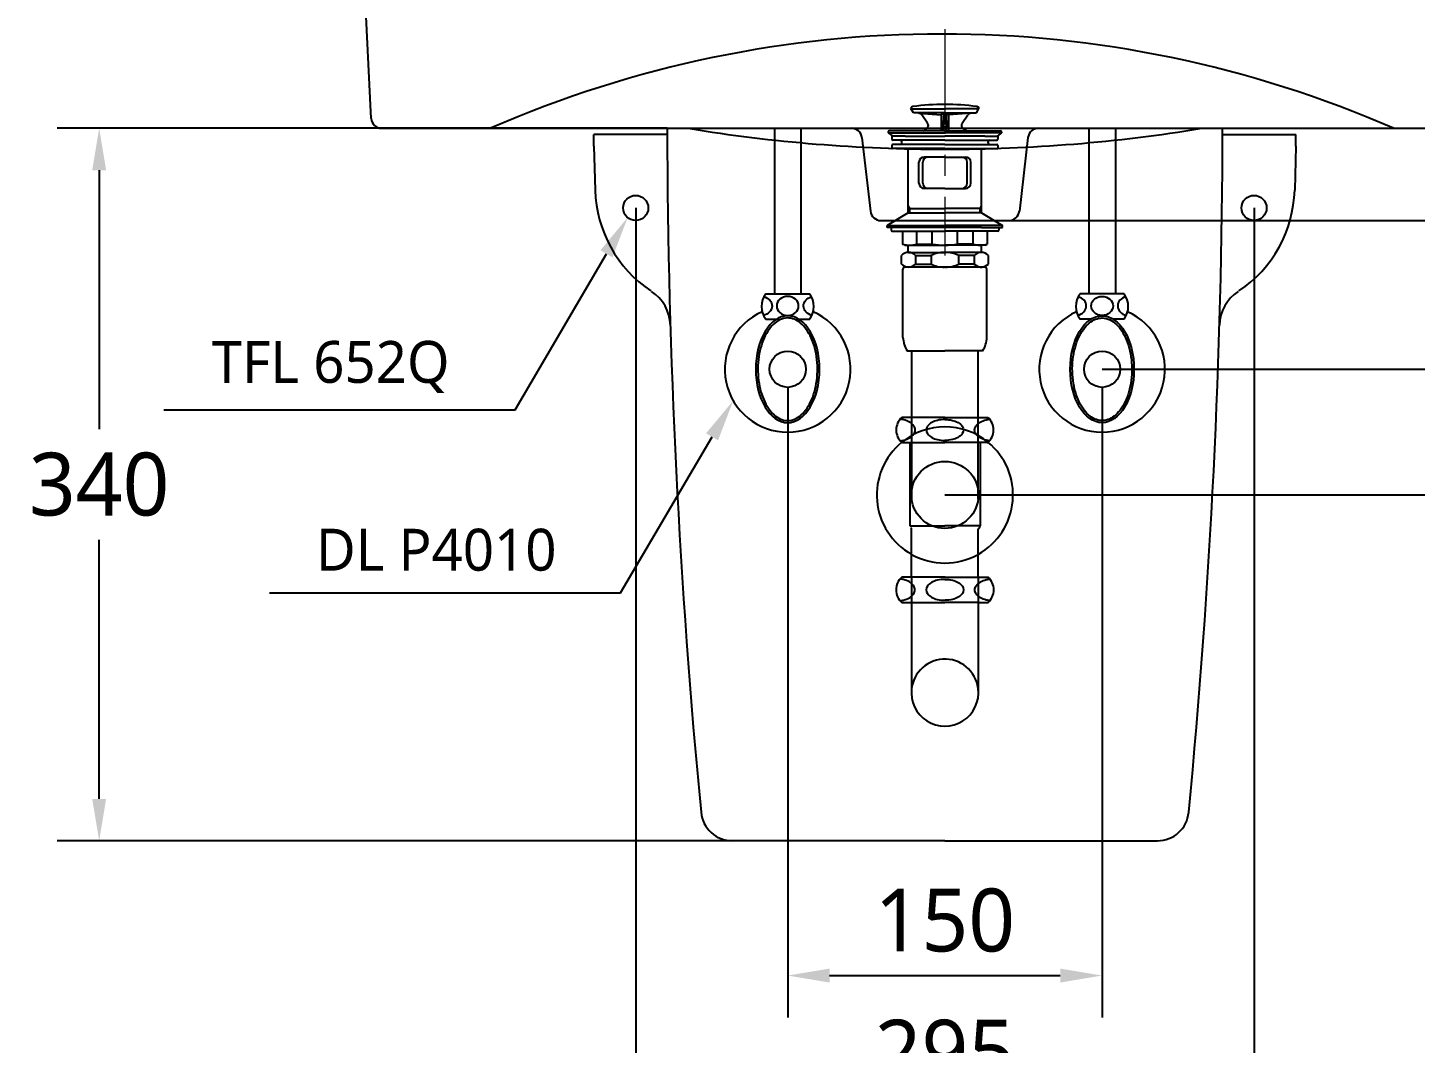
# Model space of a CAD drawing. Extents: x 2406 to 6050, y -78 to 2160.
# Drawn here: x 3169 to 3831, y 353 to 837 of the extents above; entities that cross this region are included whole.
import ezdxf

# ---------------------------------------------------------------- set-up
doc = ezdxf.new("R2010")
doc.units = 0
doc.header["$LTSCALE"] = 20
doc.header["$MEASUREMENT"] = 0
doc.linetypes.add('CENTER', pattern=[2, 1.25, -0.25, 0.25, -0.25])
doc.layers.get('0').update_dxf_attribs({"linetype": 'CONTINUOUS'})
doc.layers.get('DEFPOINTS').update_dxf_attribs({"linetype": 'CONTINUOUS'})
for name, color, linetype in [('1', 1, 'CONTINUOUS'), ('3', 3, 'CONTINUOUS'), ('4', 4, 'CONTINUOUS'), ('6', 6, 'CONTINUOUS'), ('7', 7, 'CONTINUOUS')]:
    doc.layers.add(name, color=color, linetype=linetype)
doc.styles.get("Standard").update_dxf_attribs({"font": 'NanumGothic.ttf'})
doc.dimstyles.get("Standard").update_dxf_attribs({"dimtxt": 2.5, "dimasz": 2, "dimexe": 2, "dimexo": 1, "dimgap": 1.5, "dimtad": 1, "dimdec": 0, "dimlfac": 10, "dimrnd": 0.5, "dimzin": 0, "dimdsep": 46, "dimtxsty": 'Standard', "dimcen": 0, "dimclrt": 2, "dimadec": 0, "dimazin": 0, "dimtfac": 1, "dimtdec": 0, "dimtmove": 0, "dimatfit": 3, "dimfxl": 0, "dimtolj": 1, "dimtzin": 0, "dimarcsym": 0})

# ---------------------------------------------------------------- blocks, each defined once
blk = doc.blocks.new('*D69')
at = {"layer": '1', "color": 3, "lineweight": -2}
for p, q in [((3531.26, 665.81), (3531.26, 365.08)), ((3681.26, 665.81), (3681.26, 365.08)), ((3551.26, 385.08), (3661.26, 385.08))]:
    blk.add_line(p, q, dxfattribs=at)
at = {"layer": '1', "color": 3}
for points in [[(3551.26, 388.41), (3551.26, 381.74), (3531.26, 385.08)], [(3661.26, 388.41), (3661.26, 381.74), (3681.26, 385.08)]]:
    blk.add_solid(points, dxfattribs=at)
at = {"layer": 'DEFPOINTS', "color": 0}
for p in [(3531.26, 665.81, 0), (3681.26, 665.81, 0), (3681.26, 385.08)]:
    blk.add_point(p, dxfattribs=at)
at = {"layer": '1', "color": 2, "insert": (3606.26, 411.36), "char_height": 30, "attachment_point": 5}
blk.add_mtext('\\A1;150', dxfattribs=at)
blk = doc.blocks.new('*D70')
at = {"layer": '1', "color": 3, "lineweight": -2}
for p, q in [((3458.76, 751.42), (3458.76, 302.47)), ((3753.76, 751.42), (3753.76, 302.47)), ((3478.76, 322.47), (3733.76, 322.47))]:
    blk.add_line(p, q, dxfattribs=at)
at = {"layer": '1', "color": 3}
for points in [[(3478.76, 325.8), (3478.76, 319.13), (3458.76, 322.47)], [(3733.76, 325.8), (3733.76, 319.13), (3753.76, 322.47)]]:
    blk.add_solid(points, dxfattribs=at)
at = {"layer": 'DEFPOINTS', "color": 0}
for p in [(3458.76, 751.42, -9.25), (3753.76, 751.42, -9.25), (3753.76, 322.47)]:
    blk.add_point(p, dxfattribs=at)
at = {"layer": '1', "color": 2, "insert": (3606.26, 348.8), "char_height": 30, "attachment_point": 5}
blk.add_mtext('\\A1;295', dxfattribs=at)
blk = doc.blocks.new('*D71')
at = {"layer": '1', "color": 3, "lineweight": -2}
for p, q in [((3881.26, 925.42), (3957.02, 925.42)), ((3937.02, 905.42), (3937.02, 861.75)), ((3937.02, 765.42), (3937.02, 809.09)), ((3636.82, 745.42), (3957.02, 745.42))]:
    blk.add_line(p, q, dxfattribs=at)
at = {"layer": '1', "color": 3}
for points in [[(3933.69, 905.42), (3940.36, 905.42), (3937.02, 925.42)], [(3933.69, 765.42), (3940.36, 765.42), (3937.02, 745.42)]]:
    blk.add_solid(points, dxfattribs=at)
at = {"layer": 'DEFPOINTS', "color": 0}
for p in [(3881.26, 925.42, -44.72), (3636.82, 745.42, 0), (3937.02, 745.42)]:
    blk.add_point(p, dxfattribs=at)
at = {"layer": '1', "color": 2, "insert": (3937.02, 835.42), "char_height": 30, "attachment_point": 5}
blk.add_mtext('\\A1;180', dxfattribs=at)
blk = doc.blocks.new('*D72')
at = {"layer": '1', "color": 3, "lineweight": -2}
for p, q in [((3881.26, 925.42), (4041.74, 925.42)), ((4021.74, 905.42), (4021.74, 826.25)), ((4021.74, 694.42), (4021.74, 773.59)), ((3689.88, 674.42), (4041.74, 674.42))]:
    blk.add_line(p, q, dxfattribs=at)
at = {"layer": '1', "color": 3}
for points in [[(4018.4, 905.42), (4025.07, 905.42), (4021.74, 925.42)], [(4018.4, 694.42), (4025.07, 694.42), (4021.74, 674.42)]]:
    blk.add_solid(points, dxfattribs=at)
at = {"layer": 'DEFPOINTS', "color": 0}
for p in [(3881.26, 925.42), (3689.88, 674.42, 0), (4021.74, 674.42)]:
    blk.add_point(p, dxfattribs=at)
at = {"layer": '1', "color": 2, "insert": (4021.74, 799.92), "char_height": 30, "attachment_point": 5}
blk.add_mtext('\\A1;250', dxfattribs=at)
blk = doc.blocks.new('*D73')
at = {"layer": '1', "color": 3, "lineweight": -2}
for p, q in [((3881.26, 925.42), (4124.46, 925.42)), ((4104.46, 905.42), (4104.46, 796.29)), ((4104.46, 634.46), (4104.46, 743.59)), ((3638.76, 614.46), (4124.46, 614.46))]:
    blk.add_line(p, q, dxfattribs=at)
at = {"layer": '1', "color": 3}
for points in [[(4101.12, 905.42), (4107.79, 905.42), (4104.46, 925.42)], [(4101.12, 634.46), (4107.79, 634.46), (4104.46, 614.46)]]:
    blk.add_solid(points, dxfattribs=at)
at = {"layer": 'DEFPOINTS', "color": 0}
for p in [(3881.26, 925.42), (3638.76, 614.46, 0), (4104.46, 614.46)]:
    blk.add_point(p, dxfattribs=at)
at = {"layer": '1', "color": 2, "insert": (4104.46, 769.94), "char_height": 30, "attachment_point": 5}
blk.add_mtext('\\A1;310', dxfattribs=at)
blk = doc.blocks.new('*D76')
at = {"layer": '1', "color": 3, "lineweight": -2}
for p, q in [((3681.26, 674.42), (4041.74, 674.42)), ((4021.74, 654.42), (4021.74, 446.21)), ((4021.74, 185.42), (4021.74, 393.64)), ((3881.26, 165.42), (4041.74, 165.42))]:
    blk.add_line(p, q, dxfattribs=at)
at = {"layer": '1', "color": 3}
for points in [[(4018.4, 654.42), (4025.07, 654.42), (4021.74, 674.42)], [(4018.4, 185.42), (4025.07, 185.42), (4021.74, 165.42)]]:
    blk.add_solid(points, dxfattribs=at)
at = {"layer": 'DEFPOINTS', "color": 0}
for p in [(3681.26, 674.42, 0), (3881.26, 165.42), (4021.74, 165.42)]:
    blk.add_point(p, dxfattribs=at)
at = {"layer": '1', "color": 2, "insert": (4021.74, 419.92), "char_height": 30, "attachment_point": 5}
blk.add_mtext('\\A1;510', dxfattribs=at)
blk = doc.blocks.new('*D77')
at = {"layer": '1', "color": 3, "lineweight": -2}
for p, q in [((3606.26, 614.46), (4124.46, 614.46)), ((4104.46, 594.46), (4104.46, 416.23)), ((4104.46, 185.42), (4104.46, 363.65)), ((3881.26, 165.42), (4124.46, 165.42))]:
    blk.add_line(p, q, dxfattribs=at)
at = {"layer": '1', "color": 3}
for points in [[(4101.12, 594.46), (4107.79, 594.46), (4104.46, 614.46)], [(4101.12, 185.42), (4107.79, 185.42), (4104.46, 165.42)]]:
    blk.add_solid(points, dxfattribs=at)
at = {"layer": 'DEFPOINTS', "color": 0}
for p in [(3606.26, 614.46, 0), (3881.26, 165.42), (4104.46, 165.42)]:
    blk.add_point(p, dxfattribs=at)
at = {"layer": '1', "color": 2, "insert": (4104.46, 389.94), "char_height": 30, "attachment_point": 5}
blk.add_mtext('\\A1;450', dxfattribs=at)
blk = doc.blocks.new('*D82')
at = {"layer": '1', "color": 3, "lineweight": -2}
for p, q in [((3473.82, 789.42), (3182.78, 789.42)), ((3202.78, 769.42), (3202.78, 645.77)), ((3202.78, 469.42), (3202.78, 593.07)), ((3504.86, 449.42), (3182.78, 449.42))]:
    blk.add_line(p, q, dxfattribs=at)
at = {"layer": '1', "color": 3}
for points in [[(3199.44, 769.42), (3206.11, 769.42), (3202.78, 789.42)], [(3199.44, 469.42), (3206.11, 469.42), (3202.78, 449.42)]]:
    blk.add_solid(points, dxfattribs=at)
at = {"layer": 'DEFPOINTS', "color": 0}
for p in [(3473.82, 789.42, -31.29), (3202.78, 449.42), (3504.86, 449.42, -18.51)]:
    blk.add_point(p, dxfattribs=at)
at = {"layer": '1', "color": 2, "insert": (3202.78, 619.42), "char_height": 30, "attachment_point": 5}
blk.add_mtext('\\A1;340', dxfattribs=at)

msp = doc.modelspace()

# ---------------------------------------------------------------- linework, layer by layer
at = {"color": 1, "linetype": 'CENTER', "lineweight": 0, "ltscale": 2}
msp.add_line((3606.26, 996.76, -9.25), (3606.26, 728.79, -9.25), dxfattribs=at)
for p, q in [((3438.76, 780.9, -18.51), (3438.76, 786.42, -18.51)), ((3473.82, 786.42, -18.51), (3438.76, 786.42, -18.51)), ((3738.7, 786.42, -18.51), (3773.76, 786.42, -18.51)), ((3773.76, 780.9, -18.51), (3773.76, 786.42, -18.51)), ((3438.76, 780.9, -18.51), (3439.39, 759.9, -18.51)), ((3773.76, 780.9, -18.51), (3773.14, 759.9, -18.51)), ((3606.26, 449.42, -18.51), (3504.86, 449.42, -18.51)), ((3606.26, 449.42, -18.51), (3707.67, 449.42, -18.51))]:
    msp.add_line(p, q)
for centre in [(3458.76, 751.42, -18.51), (3753.76, 751.42, -18.51)]:
    msp.add_circle(centre, 6)
for centre, radius, start, end in [((6973.75, 799.12, -18.51), 3500, 180.15873, 185.51112), ((238.78, 799.12, -18.51), 3500, 354.48888, 359.84127), ((3499.36, 761.69, -18.51), 60, 181.70571, 236.23025), ((3713.17, 761.69, -18.51), 60, 303.76975, 358.29429), ((3455.29, 694.92, -18.51), 20, 1.69633, 56.57325), ((3757.24, 694.92, -18.51), 20, 123.42675, 178.30367), ((3504.86, 464.42, -18.51), 15, 185.51112, 270), ((3707.67, 464.42, -18.51), 15, 270, 354.48888)]:
    msp.add_arc(centre, radius, start, end)
at = {"ltscale": 3}
for centre, start, end in [((3606.26, 1534.68, -18.51), 260.66596, 270.00032), ((3606.27, 1534.68, -18.51), 269.99968, 279.33404)]:
    msp.add_arc(centre, 755.26, start, end, dxfattribs=at)
at = {"layer": '1', "color": 3}
for p, q in [((3401.21, 655.1, -18.51), (3444.81, 729.56, -18.51)), ((3233.66, 655.1, -18.51), (3401.21, 655.1, -18.51)), ((3451.57, 567.72, -9.25), (3495.17, 642.18, -9.25)), ((3284.02, 567.72, -9.25), (3451.57, 567.72, -9.25))]:
    msp.add_line(p, q, dxfattribs=at)
for points in [[(3441.93, 731.25, -18.51), (3447.68, 727.88, -18.51), (3454.91, 746.82, -18.51)], [(3492.29, 643.87, -9.25), (3498.04, 640.5, -9.25), (3505.27, 659.44, -9.25)]]:
    msp.add_solid(points, dxfattribs=at)
at = {"layer": '3'}
for p, q in [((3591.26, 796.82, -9.25), (3590.03, 798.95, -9.25)), ((3590.15, 798.75, -9.25), (3606.26, 798.75, -9.25)), ((3606.26, 796.82, -9.25), (3591.26, 796.82, -9.25)), ((3593.78, 796.63, -9.25), (3604.51, 795.93, -9.25)), ((3597.99, 791.94, -9.25), (3595.27, 795.79, -9.25)), ((3606.26, 796.82, -9.25), (3604.51, 795.93, -9.25)), ((3604.51, 795.93, -9.25), (3604.51, 788.22, -9.25)), ((3605.75, 796.56, -9.25), (3605.31, 790.15, -9.25)), ((3622.38, 798.75, -9.25), (3606.26, 798.75, -9.25)), ((3606.26, 796.82, -9.25), (3608.01, 795.93, -9.25)), ((3606.26, 796.82, -9.25), (3621.26, 796.82, -9.25)), ((3606.78, 796.56, -9.25), (3607.21, 790.15, -9.25)), ((3618.75, 796.63, -9.25), (3608.01, 795.93, -9.25)), ((3608.01, 795.93, -9.25), (3608.01, 788.22, -9.25)), ((3614.54, 791.94, -9.25), (3617.26, 795.79, -9.25)), ((3621.26, 796.82, -9.25), (3622.5, 798.95, -9.25)), ((3579.26, 787.82, -9.25), (3579.26, 787.22, -9.25)), ((3588.96, 788.22, -9.25), (3579.66, 788.22, -9.25)), ((3606.26, 788.22, -9.25), (3588.96, 788.22, -9.25)), ((3595.91, 788.22, -9.25), (3597.36, 789.05, -9.25)), ((3605.52, 788.22, -9.25), (3605.31, 790.17, -9.25)), ((3605.31, 790.17, -9.25), (3606.26, 790.17, -9.25)), ((3607.21, 790.17, -9.25), (3606.26, 790.17, -9.25)), ((3606.26, 788.22, -9.25), (3623.56, 788.22, -9.25)), ((3607.01, 788.22, -9.25), (3607.21, 790.17, -9.25)), ((3616.62, 788.22, -9.25), (3615.17, 789.05, -9.25)), ((3623.56, 788.22, -9.25), (3632.86, 788.22, -9.25)), ((3633.26, 787.82, -9.25), (3633.26, 787.22, -9.25)), ((3579.26, 787.22, -9.25), (3581.41, 785.72, -9.25)), ((3579.26, 787.22, -9.25), (3606.26, 787.22, -9.25)), ((3580.96, 785.52, -9.25), (3580.96, 784.22, -9.25)), ((3580.96, 781.22, -9.25), (3580.96, 779.92, -9.25)), ((3587.26, 785.72, -9.25), (3581.16, 785.72, -9.25)), ((3606.26, 783.72, -9.25), (3581.46, 783.72, -9.25)), ((3606.26, 781.72, -9.25), (3581.46, 781.72, -9.25)), ((3587.26, 785.72, -9.25), (3606.26, 785.72, -9.25)), ((3633.26, 787.22, -9.25), (3606.26, 787.22, -9.25)), ((3625.26, 785.72, -9.25), (3606.26, 785.72, -9.25)), ((3606.26, 783.72, -9.25), (3631.07, 783.72, -9.25)), ((3606.26, 781.72, -9.25), (3631.07, 781.72, -9.25)), ((3625.26, 785.72, -9.25), (3631.37, 785.72, -9.25)), ((3633.26, 787.22, -9.25), (3631.12, 785.72, -9.25)), ((3631.57, 785.52, -9.25), (3631.57, 784.22, -9.25)), ((3631.57, 781.22, -9.25), (3631.57, 779.92, -9.25)), ((3606.26, 779.72, -9.25), (3581.16, 779.72, -9.25)), ((3588.76, 749.12, -9.25), (3588.76, 779.72, -9.25)), ((3606.26, 775.72, -9.25), (3596.39, 775.72, -9.25)), ((3606.26, 779.72, -9.25), (3631.37, 779.72, -9.25)), ((3606.26, 775.72, -9.25), (3616.14, 775.72, -9.25)), ((3623.76, 749.12, -9.25), (3623.76, 779.72, -9.25)), ((3593.89, 763.22, -9.25), (3593.89, 773.22, -9.25)), ((3595.66, 763.22, -9.25), (3595.66, 773.22, -9.25)), ((3616.87, 763.22, -9.25), (3616.87, 773.22, -9.25)), ((3618.64, 763.22, -9.25), (3618.64, 773.22, -9.25)), ((3606.26, 760.72, -9.25), (3596.39, 760.72, -9.25)), ((3606.26, 760.72, -9.25), (3616.14, 760.72, -9.25)), ((3588.76, 749.12, -9.25), (3578.76, 743.12, -9.25)), ((3589.46, 751.22, -9.25), (3588.76, 752.43, -9.25)), ((3588.76, 751.22, -9.25), (3606.26, 751.22, -9.25)), ((3588.76, 749.12, -9.25), (3606.26, 749.12, -9.25)), ((3589.46, 749.12, -9.25), (3589.46, 751.22, -9.25)), ((3623.76, 751.22, -9.25), (3606.26, 751.22, -9.25)), ((3623.76, 749.12, -9.25), (3606.26, 749.12, -9.25)), ((3623.06, 751.22, -9.25), (3623.76, 752.43, -9.25)), ((3623.06, 749.12, -9.25), (3623.06, 751.22, -9.25)), ((3623.76, 749.12, -9.25), (3633.76, 743.12, -9.25)), ((3578.76, 743.12, -9.25), (3606.26, 743.12, -9.25)), ((3578.76, 742.12, -9.25), (3578.76, 743.12, -9.25)), ((3588.76, 742.12, -9.25), (3578.76, 742.12, -9.25)), ((3580.57, 742.12, -9.25), (3580.57, 740.82, -9.25)), ((3623.76, 742.12, -9.25), (3588.76, 742.12, -9.25)), ((3633.76, 743.12, -9.25), (3606.26, 743.12, -9.25)), ((3623.76, 742.12, -9.25), (3633.76, 742.12, -9.25)), ((3631.96, 742.12, -9.25), (3631.96, 740.82, -9.25)), ((3633.76, 742.12, -9.25), (3633.76, 743.12, -9.25)), ((3581.07, 740.32, -9.25), (3586.07, 740.32, -9.25)), ((3586.07, 740.32, -9.25), (3606.26, 740.32, -9.25)), ((3586.07, 740.32, -9.25), (3586.07, 734.2, -9.25)), ((3592.85, 734.2, -9.25), (3592.85, 740.32, -9.25)), ((3600.25, 734.2, -9.25), (3600.25, 740.32, -9.25)), ((3626.46, 740.32, -9.25), (3606.26, 740.32, -9.25)), ((3612.28, 734.2, -9.25), (3612.28, 740.32, -9.25)), ((3619.68, 734.2, -9.25), (3619.68, 740.32, -9.25)), ((3626.46, 740.32, -9.25), (3626.46, 734.2, -9.25)), ((3631.46, 740.32, -9.25), (3626.46, 740.32, -9.25)), ((3585.52, 724.66, -9.25), (3585.52, 728.77, -9.25)), ((3587.07, 733.62, -9.25), (3586.07, 734.2, -9.25)), ((3587.07, 733.62, -9.25), (3588.47, 733.62, -9.25)), ((3588.47, 733.62, -9.25), (3606.26, 733.62, -9.25)), ((3588.76, 730.21, -9.25), (3588.76, 733.62, -9.25)), ((3588.91, 730.22, -9.25), (3606.02, 730.22, -9.25)), ((3592.3, 728.77, -9.25), (3599.7, 728.77, -9.25)), ((3592.3, 728.77, -9.25), (3592.3, 724.66, -9.25)), ((3592.85, 734.2, -9.25), (3600.25, 734.2, -9.25)), ((3599.7, 728.77, -9.25), (3599.7, 724.66, -9.25)), ((3624.06, 733.62, -9.25), (3606.26, 733.62, -9.25)), ((3623.62, 730.22, -9.25), (3606.51, 730.22, -9.25)), ((3619.68, 734.2, -9.25), (3612.28, 734.2, -9.25)), ((3612.83, 728.77, -9.25), (3612.83, 724.66, -9.25)), ((3620.23, 728.77, -9.25), (3612.83, 728.77, -9.25)), ((3620.23, 728.77, -9.25), (3620.23, 724.66, -9.25)), ((3623.76, 730.21, -9.25), (3623.76, 733.62, -9.25)), ((3625.46, 733.62, -9.25), (3624.06, 733.62, -9.25)), ((3625.46, 733.62, -9.25), (3626.46, 734.2, -9.25)), ((3627.01, 724.66, -9.25), (3627.01, 728.77, -9.25)), ((3586.26, 689.62, -9.25), (3586.26, 722.22, -9.25)), ((3606.26, 723.22, -9.25), (3587.26, 723.22, -9.25)), ((3592.3, 724.66, -9.25), (3599.7, 724.66, -9.25)), ((3623.62, 723.22, -9.25), (3606.26, 723.22, -9.25)), ((3620.23, 724.66, -9.25), (3612.83, 724.66, -9.25)), ((3623.06, 723.22, -9.25), (3623.62, 723.22, -9.25)), ((3623.62, 723.22, -9.25), (3624.02, 723.22, -9.25)), ((3625.26, 723.22, -9.25), (3623.76, 723.22, -9.25)), ((3626.26, 716.85, -9.25), (3626.26, 722.22, -9.25)), ((3626.26, 689.62, -9.25), (3626.26, 722.22, -9.25)), ((3588.26, 683.22, -9.25), (3606.26, 683.22, -9.25)), ((3590.39, 683.22, -9.25), (3590.39, 612.47, -9.25)), ((3624.26, 683.22, -9.25), (3606.26, 683.22, -9.25)), ((3622.14, 612.47, -9.25), (3622.14, 683.22, -9.25))]:
    msp.add_line(p, q, dxfattribs=at)
for centre, radius, start, end in [((3591.11, 798.75, -9.25), 1.1, 97.32041, 169.4262), ((3606.26, 680.82, -9.25), 120, 90, 97.32041), ((3593.64, 794.64, -9.25), 2, 35.20233, 86.26181), ((3606.26, 680.82, -9.25), 120, 82.67959, 90), ((3618.89, 794.64, -9.25), 2, 93.73819, 144.79767), ((3621.41, 798.75, -9.25), 1.1, 10.5738, 82.67959), ((3579.66, 787.82, -9.25), 0.4, 90, 180), ((3596.36, 790.79, -9.25), 2, 300, 35.20233), ((3616.17, 790.79, -9.25), 2, 144.79767, 240), ((3632.86, 787.82, -9.25), 0.4, 0, 90), ((3581.16, 785.52, -9.25), 0.2, 90, 180), ((3581.46, 784.22, -9.25), 0.5, 180, 270), ((3581.46, 781.22, -9.25), 0.5, 90, 180), ((3584.76, 782.72, -9.25), 1, 270, 90), ((3627.76, 782.72, -9.25), 1, 90, 270), ((3631.07, 784.22, -9.25), 0.5, 270, 0), ((3631.07, 781.22, -9.25), 0.5, 0, 90), ((3631.37, 785.52, -9.25), 0.2, 0, 90), ((3581.16, 779.92, -9.25), 0.2, 180, 270), ((3596.39, 773.22, -9.25), 2.5, 90, 180), ((3598.16, 773.22, -9.25), 2.5, 90, 180), ((3614.37, 773.22, -9.25), 2.5, 0, 90), ((3616.14, 773.22, -9.25), 2.5, 0, 90), ((3631.37, 779.92, -9.25), 0.2, 270, 0), ((3596.39, 763.22, -9.25), 2.5, 180, 270), ((3598.16, 763.22, -9.25), 2.5, 180, 270), ((3614.37, 763.22, -9.25), 2.5, 270, 0), ((3616.14, 763.22, -9.25), 2.5, 270, 0), ((3581.07, 740.82, -9.25), 0.5, 180, 270), ((3631.46, 740.82, -9.25), 0.5, 270, 0), ((3588.91, 725.51, -9.25), 4.7, 43.94094, 136.05906), ((3589.46, 743.8, -9.25), 10.18, 250.56793, 289.43207), ((3605.8, 716.61, -9.25), 13.61, 89.0643, 116.64719), ((3606.07, 763.08, -9.25), 29.46, 258.59557, 270.37374), ((3606.46, 763.08, -9.25), 29.46, 269.62626, 281.40443), ((3606.73, 716.61, -9.25), 13.61, 63.35281, 90.9357), ((3623.07, 743.8, -9.25), 10.18, 250.56793, 289.43207), ((3623.62, 725.51, -9.25), 4.7, 43.94094, 136.05906), ((3588.91, 727.93, -9.25), 4.7, 223.94094, 316.05906), ((3587.26, 722.22, -9.25), 1, 90, 180), ((3605.8, 736.82, -9.25), 13.61, 243.35281, 270.9357), ((3606.73, 736.82, -9.25), 13.61, 269.0643, 296.64719), ((3623.62, 727.93, -9.25), 4.7, 223.94094, 316.05906), ((3625.26, 722.22, -9.25), 1, 0, 90), ((3599.25, 690.16, -9.25), 13, 182.42004, 212.30001), ((3613.28, 690.16, -9.25), 13, 327.69999, 357.57996)]:
    msp.add_arc(centre, radius, start, end, dxfattribs=at)
at = {"layer": '4'}
for p, q in [((3590.01, 651.46, -9.25), (3585.72, 651.46, -9.25)), ((3606.26, 651.46, -9.25), (3590.01, 651.46, -9.25)), ((3606.26, 651.46, -9.25), (3622.51, 651.46, -9.25)), ((3622.51, 651.46, -9.25), (3626.81, 651.46, -9.25)), ((3586.11, 639.46, -9.25), (3585.72, 639.46, -9.25)), ((3586.11, 639.46, -9.25), (3606.26, 639.46, -9.25)), ((3589.46, 639.46, -9.25), (3589.46, 599.68, -9.25)), ((3626.41, 639.46, -9.25), (3606.26, 639.46, -9.25)), ((3623.06, 639.46, -9.25), (3623.06, 599.68, -9.25)), ((3626.41, 639.46, -9.25), (3626.81, 639.46, -9.25)), ((3589.46, 599.68, -9.25), (3606.26, 599.68, -9.25)), ((3590.39, 574.86, -9.25), (3590.39, 598.04, -9.25)), ((3623.06, 599.68, -9.25), (3606.26, 599.68, -9.25)), ((3622.14, 574.86, -9.25), (3622.14, 598.04, -9.25)), ((3590.39, 575.16, -9.25), (3585.65, 575.16, -9.25)), ((3606.19, 575.16, -9.25), (3590.39, 575.16, -9.25)), ((3590.39, 574.86, -9.25), (3590.39, 519.96, -9.25)), ((3606.19, 575.16, -9.25), (3606.26, 575.16, -9.25)), ((3606.34, 575.16, -9.25), (3606.26, 575.16, -9.25)), ((3606.34, 575.16, -9.25), (3622.14, 575.16, -9.25)), ((3622.14, 575.16, -9.25), (3626.88, 575.16, -9.25)), ((3622.14, 574.86, -9.25), (3622.14, 519.96, -9.25)), ((3585.65, 563.16, -9.25), (3590.39, 563.16, -9.25)), ((3590.39, 563.16, -9.25), (3606.19, 563.16, -9.25)), ((3622.14, 563.16, -9.25), (3606.34, 563.16, -9.25)), ((3622.14, 563.16, -9.25), (3626.88, 563.16, -9.25))]:
    msp.add_line(p, q, dxfattribs=at)
at = {"layer": '4', "elevation": -9.25}
for points in [[(3592.07, 645.46, 0.155217), (3591.48, 647.32, 0.106747), (3589.42, 649.21, 0.073043), (3586.65, 650.33, 0.028511), (3584.92, 650.64, 0.059523)], [(3606.26, 650.46, 0.057537), (3602.71, 650.05, 0.071219), (3600.01, 649, 0.106373), (3597.98, 647.2, 0.159483)], [(3606.26, 650.46, -0.057537), (3609.82, 650.05, -0.071219), (3612.52, 649, -0.106373), (3614.55, 647.2, -0.159483)], [(3620.46, 645.46, -0.155217), (3621.05, 647.32, -0.106747), (3623.11, 649.21, -0.073043), (3625.88, 650.33, -0.028511), (3627.61, 650.64, -0.059523)], [(3584.92, 640.28, 0.028511), (3586.65, 640.6, 0.073043), (3589.42, 641.71, 0.106747), (3591.48, 643.61, 0.155217), (3592.07, 645.46, 0.155217)], [(3597.98, 647.2, 0.32729), (3597.98, 643.72, 0.106373), (3600.01, 641.93, 0.071219), (3602.71, 640.87, 0.057537), (3606.26, 640.46, 0.057537)], [(3614.55, 647.2, -0.32729), (3614.55, 643.72, -0.106373), (3612.52, 641.93, -0.071219), (3609.82, 640.87, -0.057537), (3606.26, 640.46, -0.057537)], [(3627.61, 640.28, -0.028511), (3625.88, 640.6, -0.073043), (3623.11, 641.71, -0.106747), (3621.05, 643.61, -0.155217), (3620.46, 645.46, -0.155217)], [(3590.39, 572.15, 0.049056), (3589.34, 572.91, 0.073043), (3586.57, 574.03, 0.028511), (3584.84, 574.34)], [(3591.99, 569.16, 0.155217), (3591.4, 571.02, 0.054411), (3590.45, 572.09, 0.054411)], [(3597.91, 570.9, 0.32729), (3597.91, 567.42, 0.106373), (3599.93, 565.63, 0.071219), (3602.63, 564.57, 0.057537), (3606.19, 564.16, 0.057537)], [(3606.26, 574.16, 0.05879), (3602.63, 573.75, 0.071219), (3599.93, 572.7, 0.106373), (3597.91, 570.9, 0.159483)], [(3606.26, 574.16, -0.05879), (3609.9, 573.75, -0.071219), (3612.6, 572.7, -0.106373), (3614.62, 570.9, -0.159483)], [(3614.62, 570.9, -0.32729), (3614.62, 567.42, -0.106373), (3612.6, 565.63, -0.071219), (3609.9, 564.57, -0.057537), (3606.34, 564.16, -0.057537)], [(3620.54, 569.16, -0.155217), (3621.13, 571.02, -0.05495), (3622.09, 572.1, -0.05495)], [(3622.14, 572.15, -0.049056), (3623.19, 572.91, -0.073043), (3625.96, 574.03, -0.028511), (3627.69, 574.34)], [(3584.84, 563.98, 0.028511), (3586.57, 564.3, 0.073043), (3589.34, 565.41, 0.049056), (3590.39, 566.18, 0.049056)], [(3590.45, 566.23, 0.054321), (3591.4, 567.31, 0.155217), (3591.99, 569.16)], [(3622.08, 566.23, -0.054539), (3621.13, 567.31, -0.155217), (3620.54, 569.16)], [(3627.69, 563.98, -0.028511), (3625.96, 564.3, -0.073043), (3623.19, 565.41, -0.049056), (3622.14, 566.18, -0.049056)]]:
    msp.add_lwpolyline(points, format="xyb", dxfattribs=at)
at = {"layer": '4'}
msp.add_circle((3606.26, 614.46, -9.25), 16, dxfattribs=at)
for centre, radius, start, end in [((3591.01, 645.46, -9.25), 8, 131.40962, 228.59038), ((3621.51, 645.46, -9.25), 8, 311.40962, 48.59038), ((3606.26, 614.46, -9.25), 32.5, 50.55292, 129.44708), ((3606.26, 614.46, -9.25), 32.5, 129.44708, 240.76049), ((3606.26, 614.46, -9.25), 32.5, 299.23951, 50.55292), ((3589.46, 598.04, -9.25), 0.925, 0, 58.70259), ((3623.06, 598.04, -9.25), 0.925, 121.29741, 180), ((3622.06, 599.68, -9.25), 1, 301.29741, 0), ((3606.26, 614.46, -9.25), 32.5, 240.76049, 299.23951), ((3590.94, 569.16, -9.25), 8, 131.40962, 228.59038), ((3621.59, 569.16, -9.25), 8, 311.40962, 48.59038), ((3606.26, 520.09, -9.25), 16, 7.16664, 180), ((3606.26, 520.09, -9.25), 16, 172.83336, 7.16664)]:
    msp.add_arc(centre, radius, start, end, dxfattribs=at)
at = {"layer": '6'}
for p, q in [((3524.91, 789.42, -9.25), (3524.91, 710.42, -9.25)), ((3537.61, 789.42, -9.25), (3537.61, 710.42, -9.25)), ((3674.91, 789.42, -9.25), (3674.91, 710.42, -9.25)), ((3687.61, 789.42, -9.25), (3687.61, 710.42, -9.25)), ((3520.76, 710.42, -9.25), (3524.91, 710.42, -9.25)), ((3524.91, 710.42, -9.25), (3541.76, 710.42, -9.25)), ((3687.61, 710.42, -9.25), (3670.76, 710.42, -9.25)), ((3691.76, 710.42, -9.25), (3687.61, 710.42, -9.25)), ((3520.76, 698.42, -9.25), (3526.12, 698.42, -9.25)), ((3536.41, 698.42, -9.25), (3541.76, 698.42, -9.25)), ((3676.12, 698.42, -9.25), (3670.76, 698.42, -9.25)), ((3691.76, 698.42, -9.25), (3686.41, 698.42, -9.25))]:
    msp.add_line(p, q, dxfattribs=at)
for centre in [(3531.26, 674.42, -9.25), (3681.26, 674.42, -9.25)]:
    msp.add_circle(centre, 8.62, dxfattribs=at)
for centre, radius, start, end in [((3528.76, 704.42, -9.25), 10, 143.1301, 216.8699), ((3533.76, 704.42, -9.25), 10, 323.1301, 36.8699), ((3678.76, 704.42, -9.25), 10, 143.1301, 216.8699), ((3683.76, 704.42, -9.25), 10, 323.1301, 36.8699), ((3531.26, 674.42, -9.25), 30, 113.91725, 66.08275), ((3681.26, 674.42, -9.25), 30, 113.91725, 66.08275)]:
    msp.add_arc(centre, radius, start, end, dxfattribs=at)
at = {"layer": '6', "extrusion": (0, 0, -1)}
for centre, major_axis, start_param, end_param in [((3518.58, 704.65, -9.25), (-5.23, 0), 1.824119, 4.49897), ((3544.04, 704.65, -9.25), (5.23, 0), 1.800504, 4.443058)]:
    msp.add_ellipse(centre, major_axis=major_axis, ratio=0.866391, start_param=start_param, end_param=end_param, dxfattribs=at)
for centre, major_axis, ratio in [((3531.26, 704.65, -9.25), (-5.23, 0), 0.866391), ((3531.26, 674.42, -9.25), (0, 25.5), 0.596529)]:
    msp.add_ellipse(centre, major_axis=major_axis, ratio=ratio, dxfattribs=at)
at = {"layer": '6'}
for centre, major_axis, start_param, end_param in [((3668.49, 704.65, -9.25), (-5.23, 0), 1.800504, 4.443058), ((3693.95, 704.65, -9.25), (5.23, 0), 1.824119, 4.49897)]:
    msp.add_ellipse(centre, major_axis=major_axis, ratio=0.866391, start_param=start_param, end_param=end_param, dxfattribs=at)
for centre, major_axis, ratio in [((3681.26, 704.65, -9.25), (5.23, 0), 0.866391), ((3681.26, 674.42, -9.25), (0, 25.5), 0.596529)]:
    msp.add_ellipse(centre, major_axis=major_axis, ratio=ratio, dxfattribs=at)
for points in [[(3531.26, 698.92, -9.25), (3533.35, 698.92, -9.25), (3535.45, 698.11, -9.25), (3539.34, 694.87, -9.25), (3541.11, 692.43, -9.25), (3543.84, 686.4, -9.25), (3544.79, 682.82, -9.25), (3545.64, 675.31, -9.25), (3545.54, 671.38, -9.25), (3544.31, 664.02, -9.25), (3543.18, 660.6, -9.25), (3540.17, 655.01, -9.25), (3538.29, 652.85, -9.25), (3534.28, 650.21, -9.25), (3532.18, 649.71, -9.25), (3528.02, 650.31, -9.25), (3525.94, 651.43, -9.25), (3522.19, 655.26, -9.25), (3520.54, 657.97, -9.25), (3518.13, 664.39, -9.25), (3517.36, 668.1, -9.25), (3516.9, 675.71, -9.25), (3517.2, 679.61, -9.25), (3518.8, 686.75, -9.25), (3520.1, 689.99, -9.25), (3523.38, 695.1, -9.25), (3525.34, 696.96, -9.25), (3528.66, 698.61, -9.25), (3529.96, 698.92, -9.25), (3531.26, 698.92, -9.25)], [(3681.26, 698.92, -9.25), (3679.18, 698.92, -9.25), (3677.08, 698.11, -9.25), (3673.19, 694.87, -9.25), (3671.42, 692.43, -9.25), (3668.69, 686.4, -9.25), (3667.74, 682.82, -9.25), (3666.89, 675.31, -9.25), (3666.99, 671.38, -9.25), (3668.22, 664.02, -9.25), (3669.35, 660.6, -9.25), (3672.36, 655.01, -9.25), (3674.24, 652.85, -9.25), (3678.25, 650.21, -9.25), (3680.35, 649.71, -9.25), (3684.51, 650.31, -9.25), (3686.59, 651.43, -9.25), (3690.34, 655.26, -9.25), (3691.99, 657.97, -9.25), (3694.4, 664.39, -9.25), (3695.17, 668.1, -9.25), (3695.63, 675.71, -9.25), (3695.33, 679.61, -9.25), (3693.73, 686.75, -9.25), (3692.43, 689.99, -9.25), (3689.15, 695.1, -9.25), (3687.19, 696.96, -9.25), (3683.87, 698.61, -9.25), (3682.57, 698.92, -9.25), (3681.26, 698.92, -9.25)]]:
    msp.add_open_spline(points, degree=3, knots=[0, 0, 0, 0, 0.46111, 0.46111, 0.922219, 0.922219, 1.383329, 1.383329, 1.844439, 1.844439, 2.305549, 2.305549, 2.766658, 2.766658, 3.227768, 3.227768, 3.688878, 3.688878, 4.149988, 4.149988, 4.611097, 4.611097, 5.072207, 5.072207, 5.533317, 5.533317, 5.994427, 5.994427, 6.283185, 6.283185, 6.283185, 6.283185], dxfattribs=at)
at = {"layer": '7'}
for p, q in [((3332.56, 794.16, -53.97), (3326.27, 920.16, -53.97)), ((3337.55, 789.42, -53.97), (3606.26, 789.42, -9.25)), ((3606.26, 789.42, -9.25), (3874.98, 789.42, -53.97)), ((3566.63, 785, -9.25), (3570.75, 749.84, -9.25)), ((3645.9, 785, -9.25), (3641.78, 749.84, -9.25)), ((3575.71, 745.42, -9.25), (3636.82, 745.42, -9.25))]:
    msp.add_line(p, q, dxfattribs=at)
at = {"layer": '7', "extrusion": (0, 1, 0)}
for p, q in [((3606.26, 780.62, 436.56), (3606.26, 780.62, -23.44)), ((3606.26, 780.62, -23.44), (3606.26, 780.62, 436.56)), ((3606.26, 780.62, 436.56), (3606.26, 780.62, -23.44)), ((3606.26, 780.62, -23.44), (3606.26, 780.62, 436.56)), ((3606.26, 780.62, 10.75), (3606.26, 780.62, -9.25)), ((3606.26, 780.62, 10.75), (3606.26, 780.62, -9.25)), ((3606.26, 780.62, 10.75), (3606.26, 780.62, -9.25)), ((3606.26, 780.62, 10.75), (3606.26, 780.62, -9.25)), ((3606.26, 780.62, -9.25), (3606.26, 780.62, -23.44)), ((3606.26, 780.62, -9.25), (3606.26, 780.62, -23.44)), ((3606.26, 780.62, -9.25), (3606.26, 780.62, -23.44)), ((3606.26, 780.62, -9.25), (3606.26, 780.62, -23.44)), ((3606.26, 780.62, -23.44), (3606.26, 780.62, -23.44)), ((3606.26, 780.62, -23.44), (3606.26, 780.62, -23.44)), ((3606.26, 780.62, -23.44), (3606.26, 780.62, -23.44)), ((3606.26, 780.62, -23.44), (3606.26, 780.62, -23.44)), ((3606.26, 780.62, 401.25), (3606.26, 780.62, 436.56)), ((3606.26, 780.62, 401.25), (3606.26, 780.62, 436.56)), ((3606.26, 780.62, 436.56), (3606.26, 780.62, 436.56)), ((3606.26, 780.62, 436.56), (3606.26, 780.62, 436.56)), ((3606.26, 780.62, 436.56), (3606.26, 780.62, 436.56)), ((3606.26, 780.62, 436.56), (3606.26, 780.62, 436.56))]:
    msp.add_line(p, q, dxfattribs=at)
at = {"layer": '7'}
for centre, radius, start, end in [((3604.88, 296.58, -53.97), 537.85, 66.39579, 113.60421), ((3337.55, 794.42, -53.97), 5, 183, 270), ((3561.67, 784.42, -9.25), 5, 6.6755, 90), ((3650.86, 784.42, -9.25), 5, 90, 173.3245), ((3575.71, 750.42, -9.25), 5, 186.6755, 270), ((3636.82, 750.42, -9.25), 5, 270, 353.3245)]:
    msp.add_arc(centre, radius, start, end, dxfattribs=at)
for points, knots in [([(3606.26, 780.62, 372.08), (3606.26, 780.62, 310.76), (3606.26, 780.62, 249.44), (3606.26, 780.62, 128.99), (3606.26, 780.62, 69.87), (3606.26, 780.62, 10.75)], [0, 0, 0, 0, 0.509144, 0.509144, 1, 1, 1, 1]), ([(3606.26, 780.62, 372.08), (3606.26, 780.62, 310.76), (3606.26, 780.62, 249.44), (3606.26, 780.62, 128.99), (3606.26, 780.62, 69.87), (3606.26, 780.62, 10.75)], [0, 0, 0, 0, 0.509144, 0.509144, 1, 1, 1, 1]), ([(3606.26, 780.62, 372.08), (3606.26, 780.62, 310.76), (3606.26, 780.62, 249.44), (3606.26, 780.62, 128.99), (3606.26, 780.62, 69.87), (3606.26, 780.62, 10.75)], [0, 0, 0, 0, 0.509144, 0.509144, 1, 1, 1, 1]), ([(3606.26, 780.62, 372.08), (3606.26, 780.62, 310.76), (3606.26, 780.62, 249.44), (3606.26, 780.62, 128.99), (3606.26, 780.62, 69.87), (3606.26, 780.62, 10.75)], [0, 0, 0, 0, 0.509144, 0.509144, 1, 1, 1, 1]), ([(3606.26, 780.62, 372.08), (3606.26, 780.62, 376.08), (3606.26, 780.62, 380.07), (3606.26, 780.62, 387.39), (3606.26, 780.62, 390.78), (3606.26, 780.62, 396.37), (3606.26, 780.62, 398.61), (3606.26, 780.62, 401.6), (3606.26, 780.62, 402.35), (3606.26, 780.62, 402.31)], [0, 0, 0, 0, 0.25, 0.25, 0.5, 0.5, 0.75, 0.75, 1, 1, 1, 1]), ([(3606.26, 780.62, 372.08), (3606.26, 780.62, 376.08), (3606.26, 780.62, 380.07), (3606.26, 780.62, 387.39), (3606.26, 780.62, 390.78), (3606.26, 780.62, 396.37), (3606.26, 780.62, 398.61), (3606.26, 780.62, 401.6), (3606.26, 780.62, 402.35), (3606.26, 780.62, 402.31)], [0, 0, 0, 0, 0.25, 0.25, 0.5, 0.5, 0.75, 0.75, 1, 1, 1, 1]), ([(3606.26, 780.62, 372.08), (3606.26, 780.62, 376.08), (3606.26, 780.62, 380.07), (3606.26, 780.62, 387.39), (3606.26, 780.62, 390.78), (3606.26, 780.62, 396.37), (3606.26, 780.62, 398.61), (3606.26, 780.62, 401.6), (3606.26, 780.62, 402.35), (3606.26, 780.62, 402.31)], [0, 0, 0, 0, 0.25, 0.25, 0.5, 0.5, 0.75, 0.75, 1, 1, 1, 1]), ([(3606.26, 780.62, 372.08), (3606.26, 780.62, 376.08), (3606.26, 780.62, 380.07), (3606.26, 780.62, 387.39), (3606.26, 780.62, 390.78), (3606.26, 780.62, 396.37), (3606.26, 780.62, 398.61), (3606.26, 780.62, 401.6), (3606.26, 780.62, 402.35), (3606.26, 780.62, 402.31)], [0, 0, 0, 0, 0.25, 0.25, 0.5, 0.5, 0.75, 0.75, 1, 1, 1, 1]), ([(3606.26, 780.62, 401.25), (3606.26, 780.62, 401.25), (3606.26, 780.62, 401.35), (3606.26, 780.62, 401.73), (3606.26, 780.62, 402), (3606.26, 780.62, 402.31)], [0, 0, 0, 0, 0.535587, 0.535587, 1, 1, 1, 1]), ([(3606.26, 780.62, 401.25), (3606.26, 780.62, 401.25), (3606.26, 780.62, 401.35), (3606.26, 780.62, 401.73), (3606.26, 780.62, 402), (3606.26, 780.62, 402.31)], [0, 0, 0, 0, 0.535587, 0.535587, 1, 1, 1, 1]), ([(3606.26, 780.62, 401.25), (3606.26, 780.62, 401.25), (3606.26, 780.62, 401.35), (3606.26, 780.62, 401.73), (3606.26, 780.62, 402), (3606.26, 780.62, 402.31)], [0, 0, 0, 0, 0.535587, 0.535587, 1, 1, 1, 1]), ([(3606.26, 780.62, 401.25), (3606.26, 780.62, 401.25), (3606.26, 780.62, 401.35), (3606.26, 780.62, 401.73), (3606.26, 780.62, 402), (3606.26, 780.62, 402.31)], [0, 0, 0, 0, 0.535587, 0.535587, 1, 1, 1, 1])]:
    msp.add_open_spline(points, degree=3, knots=knots, dxfattribs=at)
for points, degree in [([(3606.26, 780.62, -23.44), (3606.26, 780.62, -18.71), (3606.26, 780.62, -13.98), (3606.26, 780.62, -9.25)], 3), ([(3606.26, 780.62, -23.44), (3606.26, 780.62, -18.71), (3606.26, 780.62, -13.98), (3606.26, 780.62, -9.25)], 3), ([(3606.26, 780.62, -23.44), (3606.26, 780.62, -18.71), (3606.26, 780.62, -13.98), (3606.26, 780.62, -9.25)], 3), ([(3606.26, 780.62, -23.44), (3606.26, 780.62, -18.71), (3606.26, 780.62, -13.98), (3606.26, 780.62, -9.25)], 3), ([(3606.26, 780.62, -9.25), (3606.26, 780.62, -9.25)], 1), ([(3606.26, 780.62, -9.25), (3606.26, 780.62, -9.25)], 1), ([(3606.26, 780.62, -9.25), (3606.26, 780.62, -9.25)], 1), ([(3606.26, 780.62, -9.25), (3606.26, 780.62, -9.25)], 1)]:
    msp.add_open_spline(points, degree=degree, dxfattribs=at)

# ---------------------------------------------------------------- texts
at = {"layer": '1', "color": 2, "char_height": 20, "attachment_point": 5}
for s, insert in [('TFL 652Q', (3313.22, 675.55, -18.51)), ('DL P4010', (3363.58, 588.17, -9.25))]:
    msp.add_mtext(s, dxfattribs=dict(at, insert=insert))

# ---------------------------------------------------------------- dimensions: what is measured, and where the dimension line sits
at = {"layer": '1'}
for base, p1, p2, picture, middle in [((3937.02, 745.42, -9.25), (3881.26, 925.42, -53.97), (3636.82, 745.42, -9.25), '*D71', (3937.02, 835.42, -9.25)), ((3202.78, 449.42), (3473.82, 789.42, -31.29), (3504.86, 449.42, -18.51), '*D82', (3202.78, 619.42))]:
    dim = msp.add_linear_dim(base=base, p1=p1, p2=p2, angle=90, dimstyle='Standard', override={"dimtxt": 30, "dimasz": 20, "dimexe": 20, "dimexo": 0, "dimgap": 10, "dimtih": 1, "dimtoh": 1, "dimlfac": 1, "dimzin": 8, "dimclrd": 3, "dimclre": 3, "dimfxl": 1.25, "dimarcsym": 1}, dxfattribs=at)
    dim.commit()
    dim.dimension.update_dxf_attribs({"geometry": picture, "text_midpoint": middle})
dim = msp.add_linear_dim(base=(4104.46, 614.46, -9.25), p1=(3881.26, 925.42, -9.25), p2=(3638.76, 614.46, -9.25), angle=90, text='310', dimstyle='Standard', override={"dimtxt": 30, "dimasz": 20, "dimexe": 20, "dimexo": 0, "dimgap": 10, "dimtih": 1, "dimtoh": 1, "dimlfac": 1, "dimzin": 8, "dimclrd": 3, "dimclre": 3, "dimfxl": 1.25, "dimarcsym": 1}, dxfattribs=at)
dim.commit()
dim.dimension.update_dxf_attribs({"geometry": '*D73', "text_midpoint": (4104.46, 769.94, -9.25), "dimtype": 160})
for base, p1, p2, text, picture, middle in [((4021.74, 674.42, -9.25), (3881.26, 925.42, -9.25), (3689.88, 674.42, -9.25), '250', '*D72', (4021.74, 799.92, -9.25)), ((4021.74, 165.42, -9.25), (3681.26, 674.42, -9.25), (3881.26, 165.42, -9.25), '510', '*D76', (4021.74, 419.92, -9.25)), ((4104.46, 165.42, -9.25), (3606.26, 614.46, -9.25), (3881.26, 165.42, -9.25), '450', '*D77', (4104.46, 389.94, -9.25))]:
    dim = msp.add_linear_dim(base=base, p1=p1, p2=p2, angle=90, text=text, dimstyle='Standard', override={"dimtxt": 30, "dimasz": 20, "dimexe": 20, "dimexo": 0, "dimgap": 10, "dimtih": 1, "dimtoh": 1, "dimlfac": 1, "dimzin": 8, "dimclrd": 3, "dimclre": 3, "dimfxl": 1.25, "dimarcsym": 1}, dxfattribs=at)
    dim.commit()
    dim.dimension.update_dxf_attribs({"geometry": picture, "text_midpoint": middle})
for base, p1, p2, picture, middle in [((3753.76, 322.47, -9.25), (3458.76, 751.42, -18.51), (3753.76, 751.42, -18.51), '*D70', (3606.26, 348.8, -9.25)), ((3681.26, 385.08, -9.25), (3531.26, 665.81, -9.25), (3681.26, 665.81, -9.25), '*D69', (3606.26, 411.36, -9.25))]:
    dim = msp.add_linear_dim(base=base, p1=p1, p2=p2, dimstyle='Standard', override={"dimtxt": 30, "dimasz": 20, "dimexe": 20, "dimexo": 0, "dimgap": 10, "dimtih": 1, "dimtoh": 1, "dimlfac": 1, "dimzin": 8, "dimclrd": 3, "dimclre": 3, "dimfxl": 1.25, "dimarcsym": 1}, dxfattribs=at)
    dim.commit()
    dim.dimension.update_dxf_attribs({"geometry": picture, "text_midpoint": middle})

doc.saveas('drawing.dxf')
